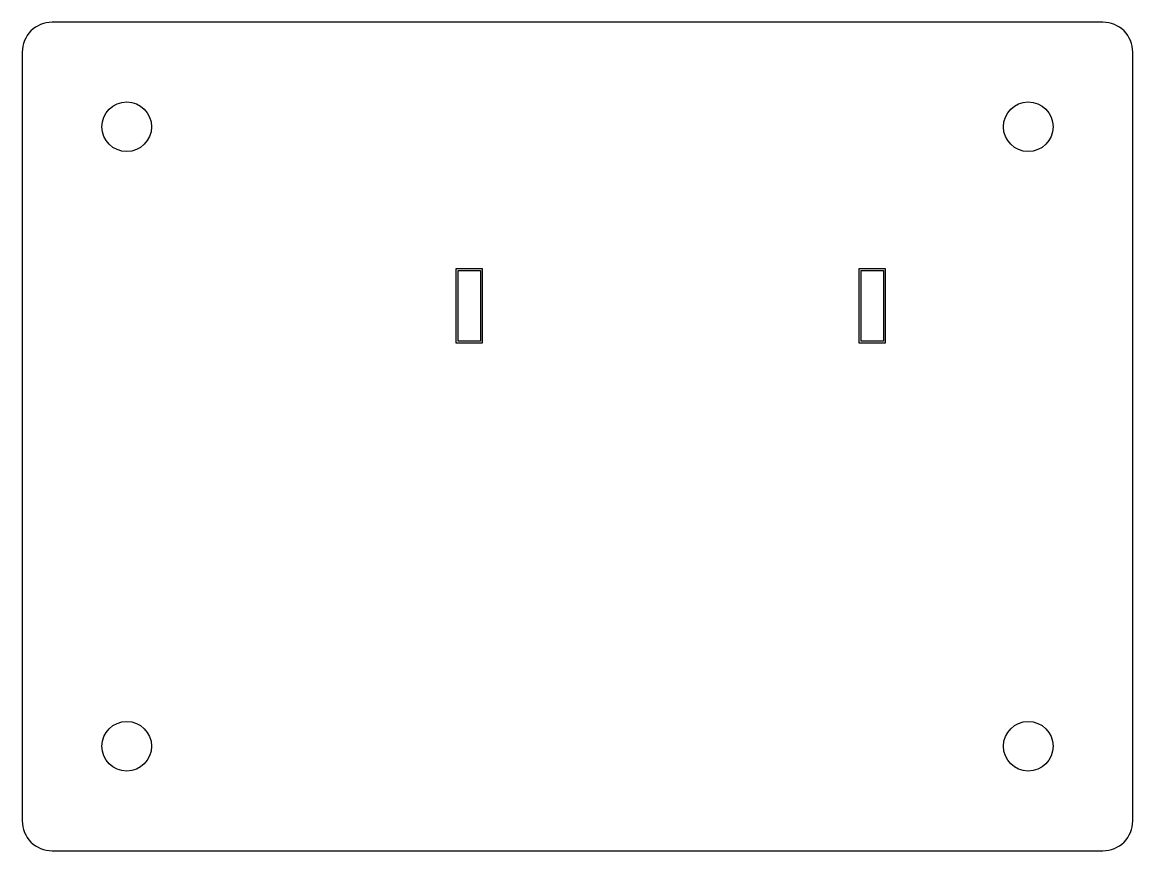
# Model space of a CAD drawing. Header units: millimetres. Extents: x -39.2 to 35.2, y -21 to 34.5.
import ezdxf

# ---------------------------------------------------------------- set-up
doc = ezdxf.new("R2010")
doc.units = ezdxf.units.MM
doc.layers.get('0').update_dxf_attribs({"linetype": 'CONTINUOUS'})

msp = doc.modelspace()

# ---------------------------------------------------------------- linework, layer by layer
for p, q in [((-10, 13.125), (-10, 17.875)), ((-8.5, 17.875), (-8.5, 13.125)), ((17, 13.125), (17, 17.875)), ((18.5, 17.875), (18.5, 13.125))]:
    msp.add_line(p, q)
msp.add_lwpolyline([(-39.2, -19, 0.414214), (-37.2, -21), (33.2, -21, 0.414214), (35.2, -19), (35.2, 32.5, 0.414214), (33.2, 34.5), (-37.2, 34.5, 0.414214), (-39.2, 32.5)], format="xyb", close=True)
for points in [[(-10.12, 17.995), (-8.38, 17.995), (-8.38, 13.005), (-10.12, 13.005)], [(-10, 17.875), (-8.5, 17.875), (-8.5, 13.125), (-10, 13.125)], [(16.88, 17.995), (18.62, 17.995), (18.62, 13.005), (16.88, 13.005)], [(17, 17.875), (18.5, 17.875), (18.5, 13.125), (17, 13.125)]]:
    msp.add_lwpolyline(points, close=True)
for centre in [(-32.2, 27.5), (-32.2, 27.5), (28.2, 27.5), (28.2, 27.5), (-32.2, -14), (-32.2, -14), (28.2, -14), (28.2, -14)]:
    msp.add_circle(centre, 1.666)

doc.saveas('drawing.dxf')
